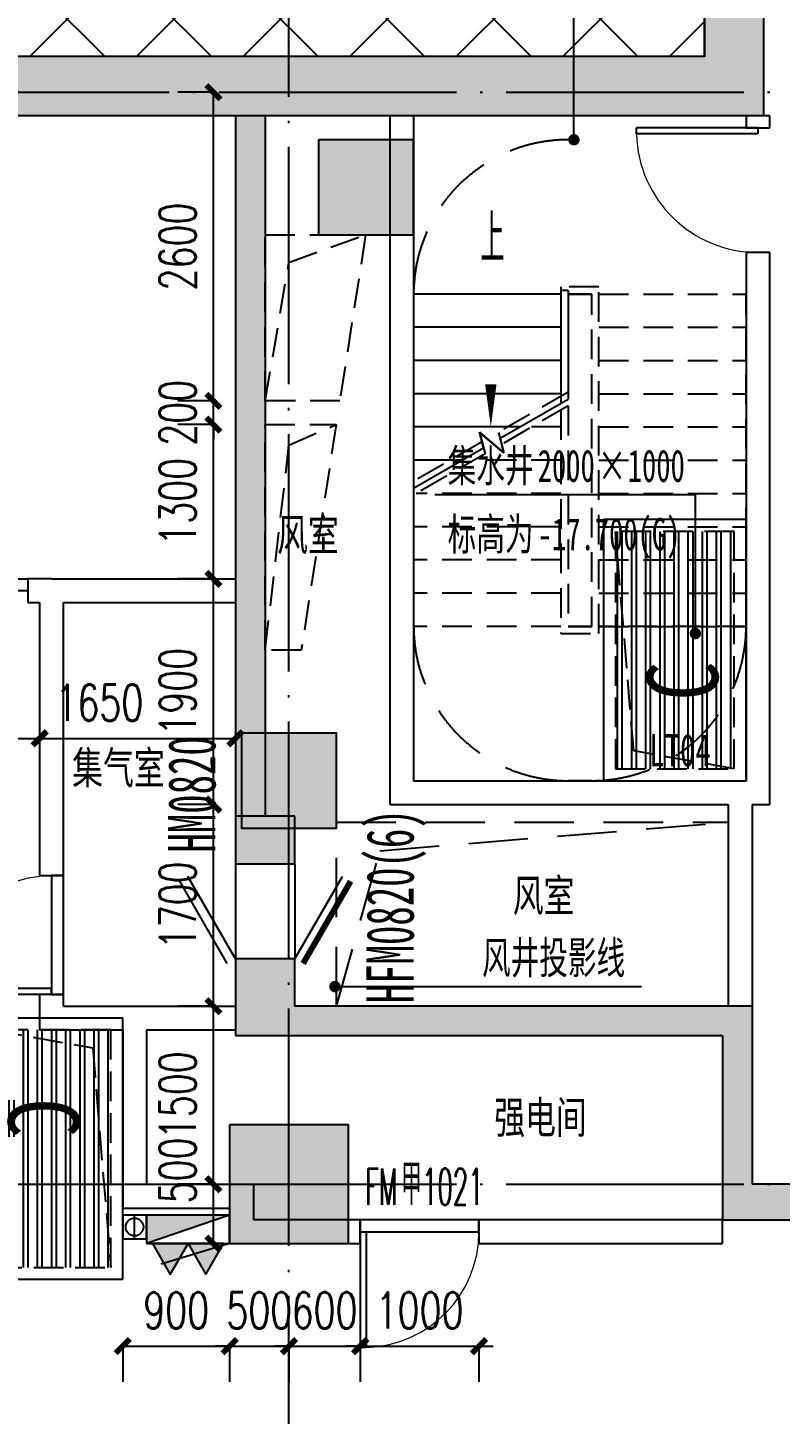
# Model space of a CAD drawing. Header units: millimetres. Extents: x 12325263 to 13848842, y -1463133 to 573208.
# Drawn here: x 12562597 to 12568934, y -1321524 to -1309843 of the extents above; entities that cross this region are included whole.
import ezdxf

# ---------------------------------------------------------------- set-up
doc = ezdxf.new("R2010")
doc.units = ezdxf.units.MM
doc.header["$LTSCALE"] = 1000
for name, pattern in [('ACAD_ISO02W100', [15, 12, -3]), ('DASH', [0.35, 0.25, -0.1]), ('DASHED2', [0.375, 0.25, -0.125]), ('DOTE', [2.42, 2, -0.2, 0.02, -0.2])]:
    doc.linetypes.add(name, pattern=pattern)
for name, color, linetype in [('#s-灭火器', 20, 'Continuous'), ('A-ANNO-DIMS', 83, 'Continuous'), ('A-ANNO-IDEN', 2, 'Continuous'), ('A-ANNO-TEXT', 7, 'Continuous'), ('A-AXIS', 16, 'DOTE'), ('A-COLS', 6, 'Continuous'), ('A-WALL', 5, 'Continuous'), ('A-WALL-PATT', 8, 'Continuous'), ('A_WALL(防火墙)', 151, 'Continuous'), ('AXIS', 3, 'Continuous'), ('DIM_SYMB', 3, 'Continuous'), ('DOOR_FIRE', 1, 'Continuous'), ('DOOR_FIRE_TEXT', 7, 'Continuous'), ('EQUIP_消火栓', 7, 'Continuous'), ('J-集水井', 40, 'Continuous'), ('PUB_DIM', 83, 'Continuous'), ('PUB_HATCH', 8, 'Continuous'), ('PUB_TEXT', 7, 'Continuous'), ('STAIR', 2, 'Continuous'), ('VPIPE-消防中', 3, 'Continuous'), ('人防墙', 6, 'Continuous'), ('人防门', 60, 'Continuous'), ('人防门编号', 73, 'Continuous'), ('投影线', 6, 'ACAD_ISO02W100'), ('水条件', 1, 'Continuous')]:
    doc.layers.add(name, color=color, linetype=linetype)
doc.styles.add('-黑体', font='simhei.ttf')
doc.styles.add('_TCH_DIM', font='SIMPLEX.shx', dxfattribs={"width": 0.7, "bigfont": 'GBCBIG.shx'})
doc.styles.add('_TCH_DIM_T3', font='SIMPLEX.shx', dxfattribs={"width": 0.705882, "bigfont": 'GBCBIG.shx'})
doc.styles.add('_TCH_WINDOW', font='SIMPLEX', dxfattribs={"width": 0.7, "height": 3.5, "bigfont": 'GBCBIG'})
doc.styles.add('TITXV', font='', dxfattribs={"width": 0.7})
doc.styles.add('宋体', font='', dxfattribs={"width": 0.65})
doc.styles.add('标注宋体', font='', dxfattribs={"width": 0.6})
doc.styles.get('TITXV').set_extended_font_data('SimSun')
doc.styles.get('宋体').set_extended_font_data('SimSun')
doc.styles.get('标注宋体').set_extended_font_data('NSimSun')
doc.dimstyles.new('_TCH_ARCH&&120', dxfattribs={"dimtxt": 306, "dimasz": 120, "dimexe": 300, "dimexo": 360, "dimgap": 147, "dimtad": 1, "dimdec": 0, "dimzin": 0, "dimdsep": 46, "dimtxsty": '_TCH_DIM_T3', "dimblk": 'ARCHTICK', "dimcen": 0.09, "dimclrt": 7, "dimazin": 2, "dimtfac": 1, "dimtdec": 0, "dimtix": 1, "dimtmove": 2, "dimatfit": 3, "dimfxl": 1, "dimfxlon": 1, "dimtolj": 1, "dimtzin": 0, "dimarcsym": 0})

# ---------------------------------------------------------------- blocks, each defined once
blk = doc.blocks.new('asdgafgfadagagfdhdagdgfasdgagasdgdfgdsfh$DorLib2D$00000197')
at = {"color": 0}
for p, q in [((-0.5, 0.313), (0.366, 0.813)), ((-0.55, -0.399), (0.316, -0.899)), ((-0.5, -0.313), (0.366, -0.813))]:
    blk.add_line(p, q, dxfattribs=at)
at = {"color": 0, "const_width": 0.0625}
blk.add_lwpolyline([(-0.55, 0.399), (0.316, 0.899)], dxfattribs=at)
blk = doc.blocks.new('asdgafgf20230228-rf3')
at = {"layer": 'PUB_HATCH'}
for points in [[(21370, 49751), (21370, 43850), (21620, 43850), (21620, 49751)], [(21370, 43850), (21370, 43450), (21870, 43450), (21870, 43850)], [(21870, 42250), (21870, 42650), (21370, 42650), (21370, 42000)], [(25470, 42000), (25720, 42250), (21870, 42250), (21370, 42000)], [(25720, 42250), (25470, 42000), (25470, 40450), (25720, 40750)], [(25470, 40450), (26120, 40450), (26120, 40750), (25720, 40750)]]:
    blk.add_hatch(color=256, dxfattribs=at).paths.add_polyline_path(points)
at = {"layer": '人防墙'}
for p, q in [((21370, 49751), (21370, 43850)), ((21620, 49751), (21370, 49751)), ((21620, 49751), (21620, 43850)), ((21370, 43850), (21370, 43450)), ((21870, 43850), (21370, 43850)), ((21620, 43850), (21370, 43850)), ((21870, 43450), (21870, 43850)), ((21370, 43450), (21870, 43450)), ((21870, 42650), (21370, 42650)), ((21370, 42650), (21370, 42000)), ((21870, 42250), (21870, 42650)), ((25720, 42250), (21870, 42250)), ((25720, 42250), (25720, 40750)), ((25470, 42000), (21370, 42000)), ((25470, 42000), (25470, 40450)), ((26120, 40750), (25720, 40750)), ((25470, 40450), (26120, 40450))]:
    blk.add_line(p, q, dxfattribs=at)
at = {"layer": '人防门'}
for p, q in [((21370, 43450), (21370, 42650)), ((21870, 43450), (21870, 42650))]:
    blk.add_line(p, q, dxfattribs=at)
at = {"layer": '人防门', "xscale": -800, "yscale": 800, "zscale": 500, "rotation": 269.9994591092583}
blk.add_blockref('asdgafgfadagagfdhdagdgfasdgagasdgdfgdsfh$DorLib2D$00000197', (21620, 43050), dxfattribs=at)
at = {"layer": '人防门编号', "style": '标注宋体', "width": 0.6}
for s, p in [('HM0820', (21201, 43545)), ('HFM0820(6)', (22871, 42276))]:
    blk.add_text(s, height=400, rotation=89.9995, dxfattribs=at).set_placement(p)
blk = doc.blocks.new('_FZH')
blk.add_lwpolyline([(-0.5, -0.5), (0.5, -0.5), (0.5, 0.5), (-0.5, 0.5)], close=True)
at = {"layer": 'PUB_HATCH'}
blk.add_solid([(-0.5, -0.5), (0.5, -0.5), (-0.5, 0.5), (0.5, 0.5)], dxfattribs=at)
blk = doc.blocks.new('asdgadfg')
at = {"layer": 'A-COLS', "rotation": 270}
for p, xscale, yscale, zscale in [((-38850, 74700), 800, 800, 800), ((-39500, 69700), 800, 800, 800), ((-39500, 66300), 1000, 1000, 1000)]:
    blk.add_blockref('_FZH', p, dxfattribs=dict(at, xscale=xscale, yscale=yscale, zscale=zscale))
blk = doc.blocks.new('asdfsafd')
at = {"layer": 'PUB_HATCH'}
for points in [[(-11212, 87901), (-10712, 87401), (-10712, 90251), (-11212, 90751)], [(-10712, 87401), (-11212, 87901), (-24729, 87903), (-24989, 87403)]]:
    blk.add_hatch(color=256, dxfattribs=at).paths.add_polyline_path(points)
at = {"layer": 'A-WALL'}
for p, q in [((-11212, 87901), (-11212, 90751)), ((-10712, 87401), (-10712, 90251)), ((-11212, 87901), (-24729, 87903)), ((-10712, 87401), (-24989, 87403))]:
    blk.add_line(p, q, dxfattribs=at)
blk = doc.blocks.new('asdfadfgsdhfghdgj')
at = {"layer": 'J-集水井', "linetype": 'DASH'}
h = blk.add_hatch(dxfattribs=at)
h.set_pattern_fill('ANSI32', color=98, scale=25, angle=495, style=0)
h.set_pattern_definition([(180, (200, -200), (-2e-09, -119.0625), []), (180, (160.32, -160.31), (-2e-09, -119.0625), [])])
h.paths.add_polyline_path([(0, 0), (2000, 0), (2000, 1000), (0, 1000)])
at = {"layer": 'J-集水井', "color": 251, "linetype": 'Continuous'}
blk.add_lwpolyline([(2100, 1100), (-100, 1100), (-100, -100), (2100, -100)], close=True, dxfattribs=at)
at = {"layer": 'J-集水井', "linetype": 'DASH'}
blk.add_lwpolyline([(2000, 1000), (0, 1000), (0, 0), (2000, 0)], close=True, dxfattribs=at)
blk.add_lwpolyline([(0, 0), (151, 847), (2000, 1000)], dxfattribs=at)
at = {"layer": 'J-集水井', "color": 7, "style": '-黑体', "width": 0.8}
blk.add_text('C', height=600, rotation=0, dxfattribs=at).set_placement((575, 136))
blk = doc.blocks.new('管位')
at = {"layer": '水条件'}
blk.add_line((12573126, 675360), (12573126, 675160), dxfattribs=at)
blk.add_lwpolyline([(12573026, 675360), (12573226, 675360), (12573226, 675160), (12573026, 675160)], close=True, dxfattribs=at)
blk = doc.blocks.new('灭火器')
at = {"layer": '#s-灭火器', "ltscale": 1000}
for points in [[(292444, 59707), (292144, 59707), (292294, 59447)], [(292744, 59707), (292444, 59707), (292594, 59447)]]:
    blk.add_hatch(color=256, dxfattribs=at).paths.add_polyline_path(points)
for points in [[(292294, 59447), (292444, 59707), (292144, 59707)], [(292594, 59447), (292744, 59707), (292444, 59707)]]:
    blk.add_lwpolyline(points, close=True, dxfattribs=at)
blk = doc.blocks.new('$TWTSYS$00000508')
for p, q in [((-0.5, 0.5), (0.324, 1.224)), ((-0.5, 0.5), (-0.5, -0.5)), ((-0.5, -0.5), (0.5, 0.5)), ((0.5, 0.5), (-0.5, 0.5)), ((0.5, -0.5), (0.5, 0.5)), ((-0.5, -0.5), (0.5, -0.5))]:
    blk.add_line(p, q)
blk.add_solid([(0.5, -0.5), (0.5, 0.5), (-0.5, -0.5)])
blk = doc.blocks.new('消火栓')
at = {"layer": '#s-灭火器', "rotation": 180.0000000000001}
blk.add_blockref('灭火器', (12864422, 734932), dxfattribs=at)
at = {"layer": 'EQUIP_消火栓', "xscale": 700, "yscale": 240, "zscale": 700}
blk.add_blockref('$TWTSYS$00000508', (12571978, 675105), dxfattribs=at)
blk = doc.blocks.new('asdfsadfasdfsa')
at = {"layer": 'VPIPE-消防中'}
blk.add_circle((5300, 35490), 75, dxfattribs=at)
at = {"rotation": 180}
blk.add_blockref('消火栓', (12577728, 710575), dxfattribs=at)
at = {"layer": '水条件', "xscale": -1, "rotation": 180}
blk.add_blockref('管位', (-12567826, 710750), dxfattribs=at)
blk = doc.blocks.new('qlzw')
at = {"layer": 'A-AXIS'}
for p, q in [((12431366.8, 979489.8), (12431366.8, 1082089.8)), ((12411416.8, 1071489.8), (12486866.8, 1071489.8)), ((12411416.8, 1062289.8), (12486866.8, 1062289.8))]:
    blk.add_line(p, q, dxfattribs=at)
blk = doc.blocks.new('_ArchTick')
at = {"color": 0, "linetype": 'ByBlock', "const_width": 0.4}
blk.add_lwpolyline([(-0.5, -0.5), (0.5, 0.5)], dxfattribs=at)
blk = doc.blocks.new('*D3329')
at = {"layer": 'A-ANNO-DIMS', "color": 0, "lineweight": -2, "transparency": 16777216}
for p, q in [((12563397, -1320949), (12563397, -1321250)), ((12563397, -1320950), (12564297, -1320950)), ((12564297, -1320949), (12564297, -1321250))]:
    blk.add_line(p, q, dxfattribs=at)
at = {"layer": 'Defpoints', "color": 0, "transparency": 16777216}
for p in [(12563397, -1319787), (12564297, -1319787), (12564297, -1320950)]:
    blk.add_point(p, dxfattribs=at)
at = {"layer": 'A-ANNO-DIMS', "color": 0, "lineweight": -2, "transparency": 16777216, "xscale": 120, "yscale": 120, "zscale": 120, "rotation": 180}
blk.add_blockref('_ArchTick', (12563397, -1320950), dxfattribs=at)
at = {"layer": 'A-ANNO-DIMS', "color": 0, "lineweight": -2, "transparency": 16777216, "xscale": 120, "yscale": 120, "zscale": 120}
blk.add_blockref('_ArchTick', (12564297, -1320950), dxfattribs=at)
at = {"layer": 'A-ANNO-DIMS', "color": 7, "transparency": 16777216, "insert": (12563847, -1320650), "char_height": 306, "attachment_point": 5, "style": '_TCH_DIM_T3'}
blk.add_mtext('\\A1;900', dxfattribs=at)
blk = doc.blocks.new('*D3330')
at = {"layer": 'A-ANNO-DIMS', "color": 0, "lineweight": -2, "transparency": 16777216}
for p, q in [((12564297, -1320950), (12564177, -1320950)), ((12564297, -1320949), (12564297, -1321250)), ((12564297, -1320950), (12564797, -1320950)), ((12564797, -1320949), (12564797, -1321250)), ((12564797, -1320950), (12564917, -1320950))]:
    blk.add_line(p, q, dxfattribs=at)
at = {"layer": 'Defpoints', "color": 0, "transparency": 16777216}
for p in [(12564297, -1319787), (12564797, -1319787), (12564797, -1320950)]:
    blk.add_point(p, dxfattribs=at)
at = {"layer": 'A-ANNO-DIMS', "color": 0, "lineweight": -2, "transparency": 16777216, "xscale": 120, "yscale": 120, "zscale": 120}
blk.add_blockref('_ArchTick', (12564297, -1320950), dxfattribs=at)
at = {"layer": 'A-ANNO-DIMS', "color": 0, "lineweight": -2, "transparency": 16777216, "xscale": 120, "yscale": 120, "zscale": 120, "rotation": 180}
blk.add_blockref('_ArchTick', (12564797, -1320950), dxfattribs=at)
at = {"layer": 'A-ANNO-DIMS', "color": 7, "transparency": 16777216, "insert": (12564547, -1320650), "char_height": 306, "attachment_point": 5, "style": '_TCH_DIM_T3'}
blk.add_mtext('\\A1;500', dxfattribs=at)
blk = doc.blocks.new('*D3331')
at = {"layer": 'A-ANNO-DIMS', "color": 0, "lineweight": -2, "transparency": 16777216}
for p, q in [((12564797, -1320950), (12564677, -1320950)), ((12564797, -1320949), (12564797, -1321250)), ((12564797, -1320950), (12565397, -1320950)), ((12565397, -1320949), (12565397, -1321250)), ((12565397, -1320950), (12565517, -1320950))]:
    blk.add_line(p, q, dxfattribs=at)
at = {"layer": 'Defpoints', "color": 0, "transparency": 16777216}
for p in [(12564797, -1319787), (12565397, -1319787), (12565397, -1320950)]:
    blk.add_point(p, dxfattribs=at)
at = {"layer": 'A-ANNO-DIMS', "color": 0, "lineweight": -2, "transparency": 16777216, "xscale": 120, "yscale": 120, "zscale": 120}
blk.add_blockref('_ArchTick', (12564797, -1320950), dxfattribs=at)
at = {"layer": 'A-ANNO-DIMS', "color": 0, "lineweight": -2, "transparency": 16777216, "xscale": 120, "yscale": 120, "zscale": 120, "rotation": 180}
blk.add_blockref('_ArchTick', (12565397, -1320950), dxfattribs=at)
at = {"layer": 'A-ANNO-DIMS', "color": 7, "transparency": 16777216, "insert": (12565097, -1320650), "char_height": 306, "attachment_point": 5, "style": '_TCH_DIM_T3'}
blk.add_mtext('\\A1;600', dxfattribs=at)
blk = doc.blocks.new('*D3332')
at = {"layer": 'A-ANNO-DIMS', "color": 0, "lineweight": -2, "transparency": 16777216}
for p, q in [((12565397, -1320950), (12565277, -1320950)), ((12565397, -1320949), (12565397, -1321250)), ((12565397, -1320950), (12566397, -1320950)), ((12566397, -1320949), (12566397, -1321250)), ((12566397, -1320950), (12566517, -1320950))]:
    blk.add_line(p, q, dxfattribs=at)
at = {"layer": 'Defpoints', "color": 0, "transparency": 16777216}
for p in [(12565397, -1319787), (12566397, -1319787), (12566397, -1320950)]:
    blk.add_point(p, dxfattribs=at)
at = {"layer": 'A-ANNO-DIMS', "color": 0, "lineweight": -2, "transparency": 16777216, "xscale": 120, "yscale": 120, "zscale": 120}
blk.add_blockref('_ArchTick', (12565397, -1320950), dxfattribs=at)
at = {"layer": 'A-ANNO-DIMS', "color": 0, "lineweight": -2, "transparency": 16777216, "xscale": 120, "yscale": 120, "zscale": 120, "rotation": 180}
blk.add_blockref('_ArchTick', (12566397, -1320950), dxfattribs=at)
at = {"layer": 'A-ANNO-DIMS', "color": 7, "transparency": 16777216, "insert": (12565897, -1320650), "char_height": 306, "attachment_point": 5, "style": '_TCH_DIM_T3'}
blk.add_mtext('\\A1;1000', dxfattribs=at)
blk = doc.blocks.new('*D3380')
at = {"layer": 'A-ANNO-DIMS', "color": 0, "lineweight": -2, "transparency": 16777216}
for p, q in [((12562697, -1315829), (12562697, -1316130)), ((12562697, -1315830), (12564347, -1315830)), ((12564347, -1315829), (12564347, -1316130))]:
    blk.add_line(p, q, dxfattribs=at)
at = {"layer": 'Defpoints', "color": 0, "transparency": 16777216}
for p in [(12562697, -1314687), (12564347, -1314687), (12564347, -1315830)]:
    blk.add_point(p, dxfattribs=at)
at = {"layer": 'A-ANNO-DIMS', "color": 0, "lineweight": -2, "transparency": 16777216, "xscale": 120, "yscale": 120, "zscale": 120, "rotation": 180}
blk.add_blockref('_ArchTick', (12562697, -1315830), dxfattribs=at)
at = {"layer": 'A-ANNO-DIMS', "color": 0, "lineweight": -2, "transparency": 16777216, "xscale": 120, "yscale": 120, "zscale": 120}
blk.add_blockref('_ArchTick', (12564347, -1315830), dxfattribs=at)
at = {"layer": 'A-ANNO-DIMS', "color": 7, "transparency": 16777216, "insert": (12563200, -1315530), "char_height": 306, "attachment_point": 5, "style": '_TCH_DIM_T3'}
blk.add_mtext('\\A1;1650', dxfattribs=at)
blk = doc.blocks.new('*D3381')
at = {"layer": 'A-ANNO-DIMS', "color": 0, "lineweight": -2, "transparency": 16777216}
for p, q in [((12558297, -1315829), (12558297, -1316130)), ((12558297, -1315830), (12562697, -1315830)), ((12562697, -1315829), (12562697, -1316130))]:
    blk.add_line(p, q, dxfattribs=at)
at = {"layer": 'Defpoints', "color": 0, "transparency": 16777216}
for p in [(12558297, -1314687), (12562697, -1314687), (12562697, -1315830)]:
    blk.add_point(p, dxfattribs=at)
at = {"layer": 'A-ANNO-DIMS', "color": 0, "lineweight": -2, "transparency": 16777216, "xscale": 120, "yscale": 120, "zscale": 120, "rotation": 180}
blk.add_blockref('_ArchTick', (12558297, -1315830), dxfattribs=at)
at = {"layer": 'A-ANNO-DIMS', "color": 0, "lineweight": -2, "transparency": 16777216, "xscale": 120, "yscale": 120, "zscale": 120}
blk.add_blockref('_ArchTick', (12562697, -1315830), dxfattribs=at)
at = {"layer": 'A-ANNO-DIMS', "color": 7, "transparency": 16777216, "insert": (12560497, -1315530), "char_height": 306, "attachment_point": 5, "style": '_TCH_DIM_T3'}
blk.add_mtext('\\A1;4400', dxfattribs=at)
blk = doc.blocks.new('*D3437')
at = {"layer": 'Defpoints', "color": 0, "transparency": 16777216}
for p in [(12564160, -1319587), (12565927, -1319587), (12565927, -1320087)]:
    blk.add_point(p, dxfattribs=at)
at = {"layer": 'PUB_DIM', "color": 0, "lineweight": -2, "transparency": 16777216}
for p, q in [((12564161, -1319587), (12563860, -1319587)), ((12564160, -1320087), (12564160, -1319587)), ((12564161, -1320087), (12563860, -1320087))]:
    blk.add_line(p, q, dxfattribs=at)
at = {"layer": 'PUB_DIM', "color": 0, "lineweight": -2, "transparency": 16777216, "xscale": 120, "yscale": 120, "zscale": 120}
for p, rotation in [((12564160, -1319587), 90), ((12564160, -1320087), 270)]:
    blk.add_blockref('_ArchTick', p, dxfattribs=dict(at, rotation=rotation))
at = {"layer": 'PUB_DIM', "color": 7, "transparency": 16777216, "insert": (12563860, -1319470), "char_height": 306, "attachment_point": 5, "rotation": 90, "style": '_TCH_DIM_T3'}
blk.add_mtext('\\A1;500', dxfattribs=at)
blk = doc.blocks.new('*D3438')
at = {"layer": 'Defpoints', "color": 0, "transparency": 16777216}
for p in [(12564160, -1318087), (12565927, -1318087), (12565927, -1319587)]:
    blk.add_point(p, dxfattribs=at)
at = {"layer": 'PUB_DIM', "color": 0, "lineweight": -2, "transparency": 16777216}
for p, q in [((12564161, -1318087), (12563860, -1318087)), ((12564160, -1319587), (12564160, -1318087)), ((12564161, -1319587), (12563860, -1319587))]:
    blk.add_line(p, q, dxfattribs=at)
at = {"layer": 'PUB_DIM', "color": 0, "lineweight": -2, "transparency": 16777216, "xscale": 120, "yscale": 120, "zscale": 120}
for p, rotation in [((12564160, -1318087), 90), ((12564160, -1319587), 270)]:
    blk.add_blockref('_ArchTick', p, dxfattribs=dict(at, rotation=rotation))
at = {"layer": 'PUB_DIM', "color": 7, "transparency": 16777216, "insert": (12563860, -1318837), "char_height": 306, "attachment_point": 5, "rotation": 90, "style": '_TCH_DIM_T3'}
blk.add_mtext('\\A1;1500', dxfattribs=at)
blk = doc.blocks.new('*D3439')
at = {"layer": 'Defpoints', "color": 0, "transparency": 16777216}
for p in [(12564160, -1316387), (12565927, -1316387), (12565927, -1318087)]:
    blk.add_point(p, dxfattribs=at)
at = {"layer": 'PUB_DIM', "color": 0, "lineweight": -2, "transparency": 16777216}
for p, q in [((12564161, -1316387), (12563860, -1316387)), ((12564160, -1318087), (12564160, -1316387)), ((12564161, -1318087), (12563860, -1318087))]:
    blk.add_line(p, q, dxfattribs=at)
at = {"layer": 'PUB_DIM', "color": 0, "lineweight": -2, "transparency": 16777216, "xscale": 120, "yscale": 120, "zscale": 120}
for p, rotation in [((12564160, -1316387), 90), ((12564160, -1318087), 270)]:
    blk.add_blockref('_ArchTick', p, dxfattribs=dict(at, rotation=rotation))
at = {"layer": 'PUB_DIM', "color": 7, "transparency": 16777216, "insert": (12563860, -1317237), "char_height": 306, "attachment_point": 5, "rotation": 90, "style": '_TCH_DIM_T3'}
blk.add_mtext('\\A1;1700', dxfattribs=at)
blk = doc.blocks.new('*D3440')
at = {"layer": 'Defpoints', "color": 0, "transparency": 16777216}
for p in [(12564160, -1314487), (12565927, -1314487), (12565927, -1316387)]:
    blk.add_point(p, dxfattribs=at)
at = {"layer": 'PUB_DIM', "color": 0, "lineweight": -2, "transparency": 16777216}
for p, q in [((12564161, -1314487), (12563860, -1314487)), ((12564160, -1316387), (12564160, -1314487)), ((12564161, -1316387), (12563860, -1316387))]:
    blk.add_line(p, q, dxfattribs=at)
at = {"layer": 'PUB_DIM', "color": 0, "lineweight": -2, "transparency": 16777216, "xscale": 120, "yscale": 120, "zscale": 120}
for p, rotation in [((12564160, -1314487), 90), ((12564160, -1316387), 270)]:
    blk.add_blockref('_ArchTick', p, dxfattribs=dict(at, rotation=rotation))
at = {"layer": 'PUB_DIM', "color": 7, "transparency": 16777216, "insert": (12563860, -1315437), "char_height": 306, "attachment_point": 5, "rotation": 90, "style": '_TCH_DIM_T3'}
blk.add_mtext('\\A1;1900', dxfattribs=at)
blk = doc.blocks.new('*D3441')
at = {"layer": 'Defpoints', "color": 0, "transparency": 16777216}
for p in [(12564160, -1313187), (12565927, -1313187), (12565927, -1314487)]:
    blk.add_point(p, dxfattribs=at)
at = {"layer": 'PUB_DIM', "color": 0, "lineweight": -2, "transparency": 16777216}
for p, q in [((12564161, -1313187), (12563860, -1313187)), ((12564160, -1314487), (12564160, -1313187)), ((12564161, -1314487), (12563860, -1314487))]:
    blk.add_line(p, q, dxfattribs=at)
at = {"layer": 'PUB_DIM', "color": 0, "lineweight": -2, "transparency": 16777216, "xscale": 120, "yscale": 120, "zscale": 120}
for p, rotation in [((12564160, -1313187), 90), ((12564160, -1314487), 270)]:
    blk.add_blockref('_ArchTick', p, dxfattribs=dict(at, rotation=rotation))
at = {"layer": 'PUB_DIM', "color": 7, "transparency": 16777216, "insert": (12563860, -1313837), "char_height": 306, "attachment_point": 5, "rotation": 90, "style": '_TCH_DIM_T3'}
blk.add_mtext('\\A1;1300', dxfattribs=at)
blk = doc.blocks.new('*D3442')
at = {"layer": 'Defpoints', "color": 0, "transparency": 16777216}
for p in [(12564160, -1312987), (12565927, -1312987), (12565927, -1313187)]:
    blk.add_point(p, dxfattribs=at)
at = {"layer": 'PUB_DIM', "color": 0, "lineweight": -2, "transparency": 16777216}
for p, q in [((12564160, -1312987), (12564160, -1312867)), ((12564161, -1312987), (12563860, -1312987)), ((12564160, -1313187), (12564160, -1312987)), ((12564161, -1313187), (12563860, -1313187)), ((12564160, -1313187), (12564160, -1313307))]:
    blk.add_line(p, q, dxfattribs=at)
at = {"layer": 'PUB_DIM', "color": 0, "lineweight": -2, "transparency": 16777216, "xscale": 120, "yscale": 120, "zscale": 120}
for p, rotation in [((12564160, -1312987), 270), ((12564160, -1313187), 90)]:
    blk.add_blockref('_ArchTick', p, dxfattribs=dict(at, rotation=rotation))
at = {"layer": 'PUB_DIM', "color": 7, "transparency": 16777216, "insert": (12563860, -1313087), "char_height": 306, "attachment_point": 5, "rotation": 90, "style": '_TCH_DIM_T3'}
blk.add_mtext('\\A1;200', dxfattribs=at)
blk = doc.blocks.new('*D3443')
at = {"layer": 'Defpoints', "color": 0, "transparency": 16777216}
for p in [(12564160, -1310387), (12565927, -1310387), (12565927, -1312987)]:
    blk.add_point(p, dxfattribs=at)
at = {"layer": 'PUB_DIM', "color": 0, "lineweight": -2, "transparency": 16777216}
for p, q in [((12564161, -1310387), (12563860, -1310387)), ((12564160, -1312987), (12564160, -1310387)), ((12564161, -1312987), (12563860, -1312987))]:
    blk.add_line(p, q, dxfattribs=at)
at = {"layer": 'PUB_DIM', "color": 0, "lineweight": -2, "transparency": 16777216, "xscale": 120, "yscale": 120, "zscale": 120}
for p, rotation in [((12564160, -1310387), 90), ((12564160, -1312987), 270)]:
    blk.add_blockref('_ArchTick', p, dxfattribs=dict(at, rotation=rotation))
at = {"layer": 'PUB_DIM', "color": 7, "transparency": 16777216, "insert": (12563860, -1311687), "char_height": 306, "attachment_point": 5, "rotation": 90, "style": '_TCH_DIM_T3'}
blk.add_mtext('\\A1;2600', dxfattribs=at)
blk = doc.blocks.new('*D3457')
at = {"layer": 'Defpoints', "color": 0, "transparency": 16777216}
for p in [(12568797, -1310387), (12569650, -1310387), (12568797, -1316387)]:
    blk.add_point(p, dxfattribs=at)
at = {"layer": 'PUB_DIM', "color": 0, "lineweight": -2, "transparency": 16777216}
for p, q in [((12569649, -1310387), (12569950, -1310387)), ((12569650, -1316387), (12569650, -1310387)), ((12569649, -1316387), (12569950, -1316387))]:
    blk.add_line(p, q, dxfattribs=at)
at = {"layer": 'PUB_DIM', "color": 0, "lineweight": -2, "transparency": 16777216, "xscale": 120, "yscale": 120, "zscale": 120}
for p, rotation in [((12569650, -1310387), 90), ((12569650, -1316387), 270)]:
    blk.add_blockref('_ArchTick', p, dxfattribs=dict(at, rotation=rotation))
at = {"layer": 'PUB_DIM', "color": 7, "transparency": 16777216, "insert": (12569350, -1313387), "char_height": 306, "attachment_point": 5, "rotation": 90, "style": '_TCH_DIM_T3'}
blk.add_mtext('\\A1;6000', dxfattribs=at)
blk = doc.blocks.new('*D3458')
at = {"layer": 'Defpoints', "color": 0, "transparency": 16777216}
for p in [(12568797, -1316387), (12569650, -1316387), (12568797, -1319587)]:
    blk.add_point(p, dxfattribs=at)
at = {"layer": 'PUB_DIM', "color": 0, "lineweight": -2, "transparency": 16777216}
for p, q in [((12569649, -1316387), (12569950, -1316387)), ((12569650, -1319587), (12569650, -1316387)), ((12569649, -1319587), (12569950, -1319587))]:
    blk.add_line(p, q, dxfattribs=at)
at = {"layer": 'PUB_DIM', "color": 0, "lineweight": -2, "transparency": 16777216, "xscale": 120, "yscale": 120, "zscale": 120}
for p, rotation in [((12569650, -1316387), 90), ((12569650, -1319587), 270)]:
    blk.add_blockref('_ArchTick', p, dxfattribs=dict(at, rotation=rotation))
at = {"layer": 'PUB_DIM', "color": 7, "transparency": 16777216, "insert": (12569350, -1317987), "char_height": 306, "attachment_point": 5, "rotation": 90, "style": '_TCH_DIM_T3'}
blk.add_mtext('\\A1;3200', dxfattribs=at)
blk = doc.blocks.new('*D3459')
at = {"layer": 'Defpoints', "color": 0, "transparency": 16777216}
for p in [(12568797, -1319587), (12569650, -1319587), (12568797, -1320087)]:
    blk.add_point(p, dxfattribs=at)
at = {"layer": 'PUB_DIM', "color": 0, "lineweight": -2, "transparency": 16777216}
for p, q in [((12569650, -1319587), (12569650, -1319467)), ((12569649, -1319587), (12569950, -1319587)), ((12569650, -1320087), (12569650, -1319587)), ((12569649, -1320087), (12569950, -1320087)), ((12569650, -1320087), (12569650, -1320207))]:
    blk.add_line(p, q, dxfattribs=at)
at = {"layer": 'PUB_DIM', "color": 0, "lineweight": -2, "transparency": 16777216, "xscale": 120, "yscale": 120, "zscale": 120}
for p, rotation in [((12569650, -1319587), 270), ((12569650, -1320087), 90)]:
    blk.add_blockref('_ArchTick', p, dxfattribs=dict(at, rotation=rotation))
at = {"layer": 'PUB_DIM', "color": 7, "transparency": 16777216, "insert": (12569350, -1319837), "char_height": 306, "attachment_point": 5, "rotation": 90, "style": '_TCH_DIM_T3'}
blk.add_mtext('\\A1;500', dxfattribs=at)
blk = doc.blocks.new('$DorLib2D$00000001')
for p, q in [((0.45, 0.975), (0.5, 0.975)), ((0.45, 0), (0.45, 0.975)), ((0.5, 0), (0.5, 0.975)), ((0.5, 0), (0.45, 0))]:
    blk.add_line(p, q)
at = {"lineweight": 13}
blk.add_arc((0.475, 0), 0.975, 91.4693, 180, dxfattribs=at)

msp = doc.modelspace()

# ---------------------------------------------------------------- hatches: boundary and pattern name
at = {"layer": 'A-WALL-PATT'}
h = msp.add_hatch(dxfattribs=at)
h.set_pattern_fill('ANSI37', color=252, scale=400)
h.set_pattern_definition([(45, (0, 0), (-449.012806, 449.012806), []), (135, (0, 0), (-449.012806, -449.012806), [])])
h.paths.add_polyline_path([(12504241.6, -1283958), (12637591.6, -1283958), (12637591.6, -1405608), (12504241.6, -1405608)])
h.paths.add_polyline_path([(12536667.4, -1284257.5), (12508912.2, -1303721.7), (12510476.6, -1305952.6), (12510476.6, -1360683.5), (12523697, -1360697.5), (12523657.2, -1398386.8), (12613949.5, -1398386.7), (12628138.6, -1317575.9), (12611264, -1314613), (12574996.8, -1314613), (12574997.8, -1307236.8), (12568296.8, -1307236.8), (12568296.8, -1310085.9), (12554779.2, -1310084.1)], flags=16)

# ---------------------------------------------------------------- linework, layer by layer
at = {"layer": 'A-ANNO-IDEN'}
msp.add_line((12567196.4, -1310786.9), (12567196.4, -1305092.6), dxfattribs=at)
at = {"layer": 'A-ANNO-IDEN', "const_width": 48}
msp.add_lwpolyline([(12567196.4, -1310810.9, 1), (12567196.4, -1310762.9, 1)], format="xyb", close=True, dxfattribs=at)
at = {"layer": 'A-WALL'}
for p, q in [((12565646.8, -1310585.8), (12565646.8, -1316386.8)), ((12565846.8, -1310585.8), (12565646.8, -1310585.8)), ((12565846.8, -1310585.8), (12565846.8, -1316186.8)), ((12568646.8, -1310585.8), (12568646.8, -1310685.9)), ((12568846.8, -1310585.8), (12568646.8, -1310585.8)), ((12568846.8, -1310685.9), (12568846.8, -1310585.8)), ((12568646.8, -1310685.9), (12568846.8, -1310685.9)), ((12568846.8, -1311735.9), (12568646.8, -1311735.9)), ((12568646.8, -1311735.9), (12568646.8, -1316186.8)), ((12568846.8, -1316386.8), (12568846.8, -1311735.9)), ((12562796.8, -1314486.7), (12562596.8, -1314486.7)), ((12562596.8, -1314486.7), (12562596.8, -1314686.7)), ((12562796.8, -1314486.7), (12564346.9, -1314486.7)), ((12564346.9, -1314486.7), (12564346.9, -1314686.7)), ((12562596.8, -1314686.7), (12562696.8, -1314686.7)), ((12562696.8, -1314686.7), (12562696.8, -1316986.8)), ((12562896.8, -1316986.8), (12562896.8, -1314686.7)), ((12562896.8, -1314686.7), (12564346.9, -1314686.7)), ((12565846.8, -1316186.8), (12568596.8, -1316186.8)), ((12568596.8, -1316186.8), (12568646.8, -1316186.8)), ((12565646.8, -1316386.8), (12568496.8, -1316386.8)), ((12568496.8, -1316386.8), (12568496.8, -1318086.8)), ((12568696.8, -1316386.8), (12568696.8, -1318086.8)), ((12568696.8, -1316386.8), (12568846.8, -1316386.8)), ((12562696.8, -1316986.8), (12562896.8, -1316986.8)), ((12562896.8, -1317986.8), (12562696.8, -1317986.8)), ((12562696.8, -1317986.8), (12562696.8, -1318286.8)), ((12562896.8, -1318086.8), (12562896.8, -1317986.8)), ((12562896.8, -1318086.8), (12563496.8, -1318086.8)), ((12563496.8, -1318086.8), (12564346.9, -1318086.8)), ((12564346.9, -1318086.8), (12564346.9, -1318286.8)), ((12568696.8, -1318086.8), (12568496.8, -1318086.8)), ((12562696.8, -1318286.8), (12563396.8, -1318286.8)), ((12563396.8, -1318286.8), (12563396.8, -1319786.8)), ((12563596.8, -1318286.8), (12563596.8, -1319586.8)), ((12563596.8, -1318286.8), (12564346.9, -1318286.8)), ((12563596.8, -1319586.8), (12564496.8, -1319586.8)), ((12564496.8, -1319586.8), (12564496.8, -1319886.8)), ((12563396.8, -1319786.8), (12564296.8, -1319786.8)), ((12564296.8, -1319786.8), (12564296.8, -1320086.8)), ((12565396.8, -1319886.8), (12564496.8, -1319886.8)), ((12565396.8, -1320086.8), (12565396.8, -1319886.8)), ((12568446.8, -1319886.8), (12566396.8, -1319886.8)), ((12566396.8, -1319886.8), (12566396.8, -1320086.8)), ((12568446.8, -1320086.8), (12568446.8, -1319886.8)), ((12564296.8, -1320086.8), (12565396.8, -1320086.8)), ((12566396.8, -1320086.8), (12568446.8, -1320086.8))]:
    msp.add_line(p, q, dxfattribs=at)
at = {"layer": 'A-WALL-PATT', "color": 252}
msp.add_lwpolyline([(12536667.4, -1284257.5), (12508912.2, -1303721.7), (12510476.6, -1305952.6), (12510476.6, -1360683.5), (12523697, -1360697.5), (12523657.2, -1398386.8), (12613949.5, -1398386.7), (12628138.6, -1317575.9), (12611264, -1314613), (12574996.8, -1314613), (12574997.8, -1307236.8), (12568296.8, -1307236.8), (12568296.8, -1310085.9), (12554779.2, -1310084.1)], close=True, dxfattribs=at)
at = {"layer": 'AXIS'}
for p, q in [((12568219.1, -1313777.4), (12566025.3, -1313777.4)), ((12568219.1, -1314947.3), (12568219.1, -1313777.4)), ((12565183.6, -1317921.2), (12566390, -1317921.2)), ((12566390, -1317921.2), (12567766.1, -1317921.2))]:
    msp.add_line(p, q, dxfattribs=at)
at = {"layer": 'AXIS', "const_width": 48}
for points in [[(12568219.1, -1314971.3, 1), (12568219.1, -1314923.3, 1)], [(12565159.6, -1317921.2, 1), (12565207.6, -1317921.2, 1)]]:
    msp.add_lwpolyline(points, format="xyb", close=True, dxfattribs=at)
at = {"layer": 'DIM_SYMB'}
msp.add_lwpolyline([(12566496.8, -1311946.8, 0, 0, 0), (12566496.8, -1313206.8, 0, 96, 0), (12566496.8, -1312846.8, 0, 0, 0)], format="xyseb", dxfattribs=at)
at = {"layer": 'DOOR_FIRE'}
for points in [[(12561096.8, -1314486.7), (12562596.8, -1314486.7), (12562596.8, -1314586.7), (12561096.8, -1314586.7)], [(12562896.8, -1316986.8), (12562796.8, -1316986.8), (12562796.8, -1317986.8), (12562896.8, -1317986.8)], [(12566396.8, -1319886.8), (12565396.8, -1319886.8), (12565396.8, -1319986.8), (12566396.8, -1319986.8)]]:
    msp.add_lwpolyline(points, close=True, dxfattribs=at)
at = {"layer": 'STAIR'}
for p, q in [((12565846.8, -1312086.8), (12565846.8, -1313722.1)), ((12567086.8, -1312086.8), (12565846.8, -1312086.8)), ((12567086.8, -1312056.8), (12567086.8, -1313006.1)), ((12567146.8, -1312056.8), (12567086.8, -1312056.8)), ((12567146.8, -1312056.8), (12567146.8, -1312971.5)), ((12567146.8, -1312086.8), (12567146.8, -1312971.5)), ((12567086.8, -1312366.8), (12565846.8, -1312366.8)), ((12567086.8, -1312646.8), (12565846.8, -1312646.8)), ((12567086.8, -1312926.8), (12565846.8, -1312926.8)), ((12566574.6, -1313301.9), (12567146.8, -1312971.5)), ((12566739.3, -1313206.8), (12565846.8, -1313206.8)), ((12566436.3, -1313381.7), (12566401.4, -1313251.3)), ((12566401.4, -1313251.3), (12566607.4, -1313424.2)), ((12566607.4, -1313424.2), (12566574.6, -1313301.9)), ((12565846.8, -1313722.1), (12566436.3, -1313381.7)), ((12566254.3, -1313486.8), (12565846.8, -1313486.8))]:
    msp.add_line(p, q, dxfattribs=at)
at = {"layer": '投影线', "color": 252, "linetype": 'DASHED2'}
for p, q in [((12567406.8, -1312026.8), (12567086.8, -1312026.8)), ((12567086.8, -1312026.8), (12567086.8, -1312948.4)), ((12567406.8, -1314946.8), (12567406.8, -1312026.8)), ((12565846.8, -1312086.8), (12565846.8, -1313664.3)), ((12567086.8, -1312086.8), (12565846.8, -1312086.8)), ((12567146.8, -1312086.8), (12567146.8, -1312913.8)), ((12567346.8, -1312086.8), (12567146.8, -1312086.8)), ((12567146.8, -1312086.8), (12567146.8, -1312913.8)), ((12567146.8, -1312086.8), (12567346.8, -1312086.8)), ((12567346.8, -1314886.8), (12567346.8, -1312086.8)), ((12567346.8, -1314886.8), (12567346.8, -1312086.8)), ((12567406.8, -1312086.8), (12568646.8, -1312086.8)), ((12568646.8, -1314886.8), (12568646.8, -1312086.8)), ((12567086.8, -1312366.8), (12565846.8, -1312366.8)), ((12567406.8, -1312366.8), (12568646.8, -1312366.8)), ((12567086.8, -1312646.8), (12565846.8, -1312646.8)), ((12567406.8, -1312646.8), (12568646.8, -1312646.8)), ((12567086.8, -1312926.8), (12565846.8, -1312926.8)), ((12567146.8, -1312913.8), (12566561.2, -1313251.9)), ((12567406.8, -1312926.8), (12568646.8, -1312926.8)), ((12567146.8, -1313029.2), (12566588, -1313351.9)), ((12567086.8, -1313063.9), (12567086.8, -1314946.8)), ((12567146.8, -1313029.2), (12567146.8, -1314886.8)), ((12567146.8, -1313029.2), (12567146.8, -1314886.8)), ((12566639.3, -1313206.8), (12565846.8, -1313206.8)), ((12567086.8, -1313206.8), (12566839.3, -1313206.8)), ((12567406.8, -1313206.8), (12568646.8, -1313206.8)), ((12566607.4, -1313424.2), (12566401.4, -1313251.3)), ((12566401.4, -1313251.3), (12566449.7, -1313431.7)), ((12566561.2, -1313251.9), (12566607.4, -1313424.2)), ((12566422.9, -1313331.7), (12565846.8, -1313664.3)), ((12566449.7, -1313431.7), (12565846.8, -1313779.8)), ((12566154.3, -1313486.8), (12565846.8, -1313486.8)), ((12567086.8, -1313486.8), (12566354.3, -1313486.8)), ((12567406.8, -1313486.8), (12568646.8, -1313486.8)), ((12565846.8, -1313779.8), (12565846.8, -1314886.8)), ((12567086.8, -1313766.8), (12565869.3, -1313766.8)), ((12567406.8, -1313766.8), (12568646.8, -1313766.8)), ((12567086.8, -1314046.8), (12565846.8, -1314046.8)), ((12567406.8, -1314046.8), (12568646.8, -1314046.8)), ((12567086.8, -1314326.8), (12565846.8, -1314326.8)), ((12567406.8, -1314326.8), (12568646.8, -1314326.8)), ((12567086.8, -1314606.8), (12565846.8, -1314606.8)), ((12567406.8, -1314606.8), (12568646.8, -1314606.8)), ((12567086.8, -1314886.8), (12565846.8, -1314886.8)), ((12565846.8, -1314886.8), (12565846.8, -1316186.8)), ((12567086.8, -1314886.8), (12565846.8, -1314886.8)), ((12567086.8, -1314946.8), (12567406.8, -1314946.8)), ((12567146.8, -1314886.8), (12567346.8, -1314886.8)), ((12567346.8, -1314886.8), (12567146.8, -1314886.8)), ((12567406.8, -1314886.8), (12568646.8, -1314886.8)), ((12568646.8, -1314886.8), (12567406.8, -1314886.8)), ((12568646.8, -1316186.8), (12568646.8, -1314886.8)), ((12565846.8, -1316186.8), (12568646.8, -1316186.8))]:
    msp.add_line(p, q, dxfattribs=at)
at = {"layer": '投影线', "color": 252, "linetype": 'DASHED2', "ltscale": 2}
for points in [[(12567146.9, -1310786.9, 0.4142136), (12565847, -1312086.8)], [(12568646.8, -1314886.8, -0.4142136), (12567346.9, -1316186.7), (12567146.9, -1316186.7, -0.4142136), (12565847, -1314886.8)]]:
    msp.add_lwpolyline(points, format="xyb", dxfattribs=at)
at = {"layer": '投影线', "linetype": 'DASHED2'}
for points in [[(12564596.8, -1311586.7), (12565442.1, -1311586.7), (12565225.4, -1312986.7), (12564596.8, -1312986.7)], [(12564596.8, -1313186.7), (12565194.4, -1313186.7), (12564900.4, -1315086.7), (12564596.8, -1315086.7)]]:
    msp.add_lwpolyline(points, close=True, dxfattribs=at)
for points in [[(12564596.8, -1312986.7), (12564796.8, -1311820), (12565442.1, -1311586.7)], [(12564596.8, -1315086.7), (12564796.8, -1313360), (12565194.4, -1313186.7)]]:
    msp.add_lwpolyline(points, dxfattribs=at)
at = {"layer": '投影线', "linetype": 'DASHED2', "ltscale": 2}
msp.add_lwpolyline([(12568496.8, -1316536.8), (12568496.8, -1318086.8), (12565196.8, -1318086.8), (12565196.8, -1316536.8)], close=True, dxfattribs=at)
msp.add_lwpolyline([(12565196.8, -1318086.8), (12565562.7, -1316776.8), (12568496.8, -1316536.8)], dxfattribs=at)

# ---------------------------------------------------------------- block references
for name, p in [('asdgadfg', (12604296.8, -1385886.8)), ('asdfsafd', (12579508.3, -1397986.7)), ('asdfsadfasdfsa', (12558196.8, -1355436.8))]:
    msp.add_blockref(name, p)
for p, rotation in [((12568546.8, -1316086.8), 90), ((12562296.8, -1318286.8), 270.0000051259364)]:
    msp.add_blockref('asdfadfgsdhfghdgj', p, dxfattribs=dict(rotation=rotation))
at = {"layer": 'A_WALL(防火墙)'}
msp.add_blockref('qlzw', (133430, -2381876.5), dxfattribs=at)
at = {"layer": 'DOOR_FIRE', "zscale": 200}
for p, xscale, yscale, rotation in [((12568746.8, -1311210.9), -1050, -1050, 270), ((12562796.8, -1317486.8), 1000, -1000, 270), ((12565896.8, -1319986.8), -1000, -1000, 3.293899405766803e-12)]:
    msp.add_blockref('$DorLib2D$00000001', p, dxfattribs=dict(at, xscale=xscale, yscale=yscale, rotation=rotation))
at = {"layer": '人防墙'}
msp.add_blockref('asdgafgf20230228-rf3', (12542976.8, -1360336.8), dxfattribs=at)

# ---------------------------------------------------------------- texts
at = {"layer": 'A-ANNO-TEXT', "style": 'TITXV', "width": 0.7}
for s, p in [('风室', (12564696.8, -1314250.1)), ('LT04', (12567830.7, -1316065.6)), ('集气室', (12562970.9, -1316213.9)), ('风室', (12566681.7, -1317290.1)), ('强电间', (12566525.5, -1319158.8))]:
    msp.add_text(s, height=271.9, dxfattribs=at).set_placement(p)
at = {"layer": 'DOOR_FIRE_TEXT', "style": '_TCH_WINDOW'}
for s, height, width, p in [('FM', 306, 0.494118, (12565437.6, -1319760.9)), ('甲', 347.2, 0.7, (12565740, -1319760.9)), ('1021', 306, 0.494118, (12565916.9, -1319760.9))]:
    msp.add_text(s, height=height, dxfattribs=dict(at, width=width)).set_placement(p)
at = {"layer": 'PUB_TEXT'}
for s, height, style, width, p in [('上', 405.1, '_TCH_DIM', 0.7, (12566409.2, -1311820.8)), ('集水井', 271.9, '宋体', 0.65, (12566133.3, -1313669.4)), ('2000', 271.9, '宋体', 0.65, (12566891.5, -1313669.4)), ('×', 271.9, '宋体', 0.65, (12567397.1, -1313669.4)), ('1000', 271.9, '宋体', 0.65, (12567649.8, -1313669.4)), ('标高为', 271.9, '宋体', 0.65, (12566133.3, -1314245.4)), ('-17.700(G)', 271.9, '宋体', 0.65, (12566891.5, -1314245.4)), ('风井投影线', 271.9, '宋体', 0.65, (12566422.9, -1317813.2))]:
    msp.add_text(s, height=height, dxfattribs=dict(at, style=style, width=width)).set_placement(p)

# ---------------------------------------------------------------- dimensions: what is measured, and where the dimension line sits
at = {"layer": 'A-ANNO-DIMS'}
for p1, p2, distance, picture, middle in [((12558296.8, -1314686.7), (12562696.8, -1314686.7), -1143.3, '*D3381', (12560496.8, -1315530)), ((12563396.8, -1319786.8), (12564296.8, -1319786.8), -1163.2, '*D3329', (12563846.8, -1320650)), ((12564296.8, -1319786.8), (12564796.8, -1319786.8), -1163.2, '*D3330', (12564546.8, -1320650)), ((12564796.8, -1319786.8), (12565396.8, -1319786.8), -1163.2, '*D3331', (12565096.8, -1320650)), ((12565396.8, -1319786.8), (12566396.8, -1319786.8), -1163.2, '*D3332', (12565896.8, -1320650))]:
    dim = msp.add_aligned_dim(p1=p1, p2=p2, distance=distance, dimstyle='_TCH_ARCH&&120', dxfattribs=at)
    dim.commit()
    dim.dimension.update_dxf_attribs({"geometry": picture, "text_midpoint": middle})
dim = msp.add_linear_dim(base=(12564346.9, -1315830), p1=(12562696.8, -1314686.7), p2=(12564346.9, -1314686.7), angle=0, dimstyle='_TCH_ARCH&&120', dxfattribs=at)
dim.commit()
dim.dimension.update_dxf_attribs({"geometry": '*D3380', "text_midpoint": (12563200, -1315530), "dimtype": 129})
at = {"layer": 'PUB_DIM'}
for p1, p2, distance, picture, middle in [((12565926.8, -1312986.7), (12565926.8, -1310386.8), 1766.8, '*D3443', (12563860, -1311686.7)), ((12568796.8, -1316386.8), (12568796.8, -1310386.8), -853.2, '*D3457', (12569350, -1313386.8)), ((12565926.8, -1313186.7), (12565926.8, -1312986.7), 1766.8, '*D3442', (12563860, -1313086.7)), ((12565926.8, -1314486.7), (12565926.8, -1313186.7), 1766.8, '*D3441', (12563860, -1313836.7)), ((12565926.8, -1316386.8), (12565926.8, -1314486.7), 1766.8, '*D3440', (12563860, -1315436.7)), ((12565926.8, -1318086.8), (12565926.8, -1316386.8), 1766.8, '*D3439', (12563860, -1317236.8)), ((12568796.8, -1319586.8), (12568796.8, -1316386.8), -853.2, '*D3458', (12569350, -1317986.8)), ((12565926.8, -1319586.8), (12565926.8, -1318086.8), 1766.8, '*D3438', (12563860, -1318836.8)), ((12568796.8, -1320086.8), (12568796.8, -1319586.8), -853.2, '*D3459', (12569350, -1319836.8))]:
    dim = msp.add_aligned_dim(p1=p1, p2=p2, distance=distance, dimstyle='_TCH_ARCH&&120', dxfattribs=at)
    dim.commit()
    dim.dimension.update_dxf_attribs({"geometry": picture, "text_midpoint": middle})
dim = msp.add_linear_dim(base=(12564160, -1319586.8), p1=(12565926.8, -1320086.8), p2=(12565926.8, -1319586.8), angle=90, dimstyle='_TCH_ARCH&&120', dxfattribs=at)
dim.commit()
dim.dimension.update_dxf_attribs({"geometry": '*D3437', "text_midpoint": (12563860, -1319470), "dimtype": 129})

doc.saveas('drawing.dxf')
